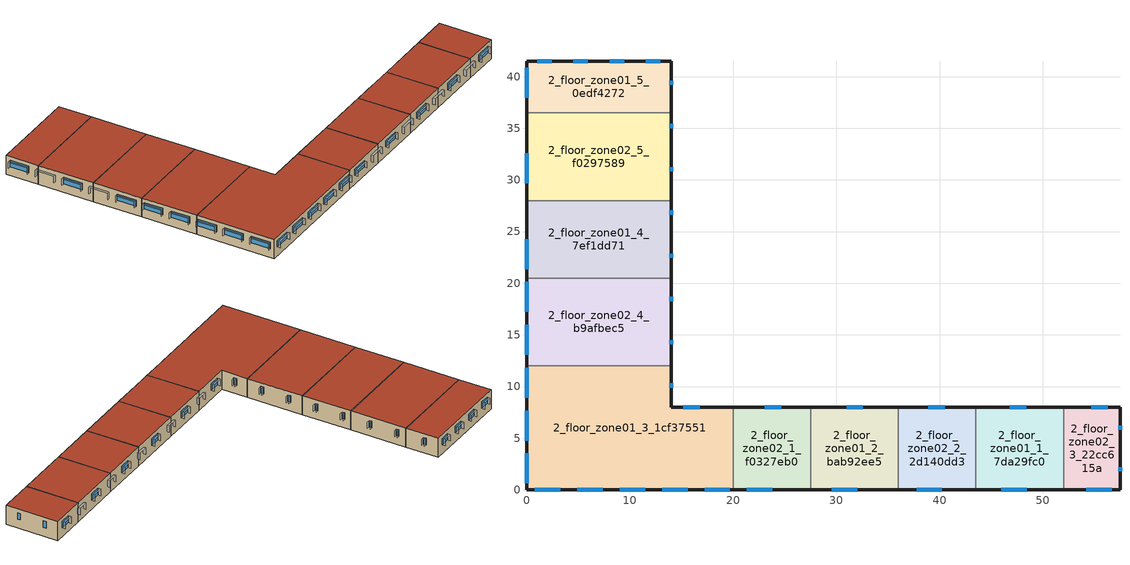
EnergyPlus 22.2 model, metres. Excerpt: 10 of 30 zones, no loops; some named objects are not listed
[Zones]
2_floor_zone01_1_7da29fc0
 floor to 1_floor_zone01_1_7da29fc0 (Generic Interior Floor): 52,8 52,0 43.5,0 43.5,8 z6
 wall outside (Ext_Wall): 52,8 43.5,8 / 43.5,0 52,0 z6:9
 wall to 2_floor_zone02_3_22cc615a (Generic Interior Wall): 52,0 52,8 z6:9
 wall to 2_floor_zone02_2_2d140dd3 (Generic Interior Wall): 43.5,8 43.5,0 z6:9
 window (Windows): 48.37,8 46.79,8 / 45.97,0 48.43,0 z7.4:8.4
 roof outside (Roof): 43.5,8 43.5,0 52,0 52,8 z9
2_floor_zone01_2_bab92ee5
 floor to 1_floor_zone01_2_bab92ee5 (Generic Interior Floor): 36,8 36,0 27.5,0 27.5,8 z6
 wall outside (Ext_Wall): 36,8 27.5,8 / 27.5,0 36,0 z6:9
 wall to 2_floor_zone02_2_2d140dd3 (Generic Interior Wall): 36,0 36,8 z6:9
 wall to 2_floor_zone02_1_f0327eb0 (Generic Interior Wall): 27.5,8 27.5,0 z6:9
 window (Windows): 32.57,8 30.99,8 / 29.55,0 32.01,0 z7.4:8.4
 roof outside (Roof): 27.5,8 27.5,0 36,0 36,8 z9
2_floor_zone01_3_1cf37551
 floor to 1_floor_zone01_3_1cf37551 (Generic Interior Floor): 20,8 20,0 0,0 0,12 14,12 14,8 z6
 wall outside (Ext_Wall): 20,8 14,8 14,12 / 0,12 0,0 20,0 z6:9
 wall to 2_floor_zone02_4_b9afbec5 (Generic Interior Wall): 14,12 0,12 z6:9
 wall to 2_floor_zone02_1_f0327eb0 (Generic Interior Wall): 20,0 20,8 z6:9
 window (Windows): 16.77,8 15.19,8 / 14,9.88 14,10.3 / 0,3.53 0,0.62 / 0,7.68 0,4.77 / 0,11.83 0,8.92 / 17.24,0 19.7,0 / 13.13,0 15.6,0 / 9.03,0 11.49,0 / 4.93,0 7.39,0 / 0.82,0 3.28,0 z7.4:8.4
 roof outside (Roof): 0,12 0,0 20,0 20,8 14,8 14,12 z9
2_floor_zone01_4_7ef1dd71
 floor to 1_floor_zone01_4_7ef1dd71 (Generic Interior Floor): 14,28 14,20.5 0,20.5 0,28 z6
 wall outside (Ext_Wall): 14,20.5 14,28 / 0,28 0,20.5 z6:9
 wall to 2_floor_zone02_5_f0297589 (Generic Interior Wall): 14,28 0,28 z6:9
 wall to 2_floor_zone02_4_b9afbec5 (Generic Interior Wall): 0,20.5 14,20.5 z6:9
 window (Windows): 14,26.63 14,27.05 / 14,22.45 14,22.86 / 0,24.28 0,21.37 z7.4:8.4
 roof outside (Roof): 0,28 0,20.5 14,20.5 14,28 z9
2_floor_zone01_5_0edf4272
 floor to 1_floor_zone01_5_0edf4272 (Generic Interior Floor): 14,41.5 14,36.5 0,36.5 0,41.5 z6
 wall outside (Ext_Wall): 14,36.5 14,41.5 0,41.5 0,36.5 z6:9
 wall to 2_floor_zone02_5_f0297589 (Generic Interior Wall): 0,36.5 14,36.5 z6:9
 window (Windows): 14,39.19 14,39.61 / 2.45,41.5 1.05,41.5 / 5.95,41.5 4.55,41.5 / 9.45,41.5 8.05,41.5 / 12.95,41.5 11.55,41.5 / 0,40.87 0,37.97 z7.4:8.4
 roof outside (Roof): 0,41.5 0,36.5 14,36.5 14,41.5 z9
2_floor_zone02_1_f0327eb0
 floor to 1_floor_zone02_1_f0327eb0 (Generic Interior Floor): 27.5,8 27.5,0 20,0 20,8 z6
 wall outside (Ext_Wall): 27.5,8 20,8 / 20,0 27.5,0 z6:9
 window (Windows): 24.67,8 23.09,8 / 21.34,0 23.8,0 z7.4:8.4
 roof outside (Roof): 20,8 20,0 27.5,0 27.5,8 z9
2_floor_zone02_2_2d140dd3
 floor to 1_floor_zone02_2_2d140dd3 (Generic Interior Floor): 43.5,8 43.5,0 36,0 36,8 z6
 wall outside (Ext_Wall): 43.5,8 36,8 / 36,0 43.5,0 z6:9
 window (Windows): 40.47,8 38.89,8 / 37.76,0 40.22,0 z7.4:8.4
 roof outside (Roof): 36,8 36,0 43.5,0 43.5,8 z9
2_floor_zone02_3_22cc615a
 floor to 1_floor_zone02_3_22cc615a (Generic Interior Floor): 57.46,8 57.46,0 52,0 52,8 z6
 wall outside (Ext_Wall): 52,0 57.46,0 57.46,8 52,8 z6:9
 window (Windows): 54.18,0 56.64,0 / 57.46,5.8 57.46,6.2 / 57.46,1.8 57.46,2.2 / 56.27,8 54.69,8 z7.4:8.4
 roof outside (Roof): 52,8 52,0 57.46,0 57.46,8 z9
2_floor_zone02_4_b9afbec5
 floor to 1_floor_zone02_4_b9afbec5 (Generic Interior Floor): 14,20.5 14,12 0,12 0,20.5 z6
 wall outside (Ext_Wall): 0,20.5 0,12 / 14,12 14,20.5 z6:9
 window (Windows): 0,15.98 0,13.07 / 0,20.13 0,17.22 / 14,18.26 14,18.68 / 14,14.07 14,14.49 z7.4:8.4
 roof outside (Roof): 0,20.5 0,12 14,12 14,20.5 z9
2_floor_zone02_5_f0297589
 floor to 1_floor_zone02_5_f0297589 (Generic Interior Floor): 14,36.5 14,28 0,28 0,36.5 z6
 wall outside (Ext_Wall): 0,36.5 0,28 / 14,28 14,36.5 z6:9
 window (Windows): 0,32.58 0,29.67 / 14,35.01 14,35.43 / 14,30.82 14,31.24 z7.4:8.4
 roof outside (Roof): 0,36.5 0,28 14,28 14,36.5 z9
shading: 8.05,41.5 8.05,41.95 / 2.45,41.95 2.45,41.5 / 12.95,41.95 12.95,41.5 / 9.45,41.95 9.45,41.5 / 1.05,41.5 1.05,41.95 / 11.55,41.5 11.55,41.95 / 4.55,41.5 4.55,41.95 / 5.95,41.95 5.95,41.5 / 32.01,0 32.01,-0.45 / 33.66,-0.45 33.66,0 / 36.12,0 36.12,-0.45 / 56.64,0 56.64,-0.45 / 4.93,-0.45 4.93,0 / 21.34,-0.45 21.34,0 / 27.91,0 27.91,-0.45 / 45.97,-0.45 45.97,0 / 3.28,0 3.28,-0.45 / 17.24,-0.45 17.24,0 / 9.03,-0.45 9.03,0 / 41.86,-0.45 41.86,0 / 48.43,0 48.43,-0.45 / 15.6,0 15.6,-0.45 / 13.13,-0.45 13.13,0 / 19.7,0 19.7,-0.45 / 25.45,-0.45 25.45,0 / 52.53,0 52.53,-0.45 / 7.39,0 7.39,-0.45 / 11.49,0 11.49,-0.45 / 44.33,0 44.33,-0.45 / 23.8,0 23.8,-0.45 / 40.22,0 40.22,-0.45 / 54.18,-0.45 54.18,0 / 50.07,-0.45 50.07,0 / 29.55,-0.45 29.55,0 / 37.76,-0.45 37.76,0 / 0.82,-0.45 0.82,0 / -0.45,32.58 0,32.58 / -0.45,20.13 0,20.13 / -0.45,7.68 0,7.68 / -0.45,3.53 0,3.53 / -0.45,15.98 0,15.98 / 0,37.97 -0.45,37.97 / 0,17.22 -0.45,17.22 / -0.45,28.43 0,28.43 / -0.45,24.28 0,24.28 / -0.45,40.87 0,40.87 / -0.45,36.72 0,36.72 / 0,13.07 -0.45,13.07 / 0,4.77 -0.45,4.77 / 0,21.37 -0.45,21.37 / 0,8.92 -0.45,8.92 / 0,33.82 -0.45,33.82 / -0.45,11.83 0,11.83 / 0,29.67 -0.45,29.67 / 0,0.62 -0.45,0.62 / 0,25.52 -0.45,25.52 / 14,31.24 14.45,31.24 / 14,14.49 14.45,14.49 / 14.45,39.19 14,39.19 / 48.37,8.45 48.37,8 / 28.62,8.45 28.62,8 / 14.45,22.45 14,22.45 / 38.89,8 38.89,8.45 / 14,10.3 14.45,10.3 / 27.04,8 27.04,8.45 / 46.79,8 46.79,8.45 / 54.69,8 54.69,8.45 / 14.45,30.82 14,30.82 / 14,27.05 14.45,27.05 / 23.09,8 23.09,8.45 / 14.45,9.88 14,9.88 / 30.99,8 30.99,8.45 / 20.72,8.45 20.72,8 / 14,39.61 14.45,39.61 / 14,22.86 14.45,22.86 / 15.19,8 15.19,8.45 / 16.77,8.45 16.77,8 / 34.94,8 34.94,8.45 / 14.45,26.63 14,26.63 / 44.42,8.45 44.42,8 / 19.14,8 19.14,8.45 / 42.84,8 42.84,8.45 / 24.67,8.45 24.67,8 / 56.27,8.45 56.27,8 / 52.32,8.45 52.32,8 / 40.47,8.45 40.47,8 / 36.52,8.45 36.52,8 / 14.45,14.07 14,14.07 / 14,35.43 14.45,35.43 / 50.74,8 50.74,8.45 / 14,18.68 14.45,18.68 / 32.57,8.45 32.57,8 / 14.45,18.26 14,18.26 / 14.45,35.01 14,35.01 z7.4:8.4; 0,24.28 0,21.37 -0.45,21.37 -0.45,24.28 z8.4; 0,20.13 0,17.22 -0.45,17.22 -0.45,20.13 z8.4; 0,36.72 0,33.82 -0.45,33.82 -0.45,36.72 z8.4; 0,15.98 0,13.07 -0.45,13.07 -0.45,15.98 z8.4; 0,40.87 0,37.97 -0.45,37.97 -0.45,40.87 z8.4; 0,28.43 0,25.52 -0.45,25.52 -0.45,28.43 z8.4; 0,3.53 0,0.62 -0.45,0.62 -0.45,3.53 z8.4; 0,11.83 0,8.92 -0.45,8.92 -0.45,11.83 z8.4; 0,32.58 0,29.67 -0.45,29.67 -0.45,32.58 z8.4; 0,7.68 0,4.77 -0.45,4.77 -0.45,7.68 z8.4; 56.64,0 56.64,-0.45 54.18,-0.45 54.18,0 z8.4; 27.91,0 27.91,-0.45 25.45,-0.45 25.45,0 z8.4; 23.8,0 23.8,-0.45 21.34,-0.45 21.34,0 z8.4; 3.28,0 3.28,-0.45 0.82,-0.45 0.82,0 z8.4; 7.39,0 7.39,-0.45 4.93,-0.45 4.93,0 z8.4; 11.49,0 11.49,-0.45 9.03,-0.45 9.03,0 z8.4; 36.12,0 36.12,-0.45 33.66,-0.45 33.66,0 z8.4; 52.53,0 52.53,-0.45 50.07,-0.45 50.07,0 z8.4; 40.22,0 40.22,-0.45 37.76,-0.45 37.76,0 z8.4; 15.6,0 15.6,-0.45 13.13,-0.45 13.13,0 z8.4; 19.7,0 19.7,-0.45 17.24,-0.45 17.24,0 z8.4; 44.33,0 44.33,-0.45 41.86,-0.45 41.86,0 z8.4; 32.01,0 32.01,-0.45 29.55,-0.45 29.55,0 z8.4; 48.43,0 48.43,-0.45 45.97,-0.45 45.97,0 z8.4; 16.77,8.45 16.77,8 15.19,8 15.19,8.45 z8.4; 56.27,8.45 56.27,8 54.69,8 54.69,8.45 z8.4; 20.72,8.45 20.72,8 19.14,8 19.14,8.45 z8.4; 28.62,8.45 28.62,8 27.04,8 27.04,8.45 z8.4; 44.42,8.45 44.42,8 42.84,8 42.84,8.45 z8.4; 52.32,8.45 52.32,8 50.74,8 50.74,8.45 z8.4; 48.37,8.45 48.37,8 46.79,8 46.79,8.45 z8.4; 40.47,8.45 40.47,8 38.89,8 38.89,8.45 z8.4; 36.52,8.45 36.52,8 34.94,8 34.94,8.45 z8.4; 24.67,8.45 24.67,8 23.09,8 23.09,8.45 z8.4; 32.57,8.45 32.57,8 30.99,8 30.99,8.45 z8.4; 5.95,41.95 5.95,41.5 4.55,41.5 4.55,41.95 z8.4; 12.95,41.95 12.95,41.5 11.55,41.5 11.55,41.95 z8.4; 2.45,41.95 2.45,41.5 1.05,41.5 1.05,41.95 z8.4; 9.45,41.95 9.45,41.5 8.05,41.5 8.05,41.95 z8.4
[Building]
Parametric_sim: North Axis {deg}=0; Terrain=City; Solar Distribution=FullExteriorWithReflections
[Site:Location]
Site 1: Latitude {deg}=0; Longitude {deg}=0; Time Zone {hr}=0; Elevation {m}=0
[Site:WaterMainsTemperature]
Calculation Method=CorrelationFromWeatherFile
[SizingPeriod:DesignDay] Day of Month=21; Dry-Bulb Temperature Range Modifier Type=DefaultMultipliers; Humidity Condition Type=Wetbulb; Barometric Pressure {Pa}=99114; Rain Indicator=No; Snow Indicator=No; Daylight Saving Time Indicator=No; Solar Model Indicator=ASHRAEClearSky; Begin Environment Reset Mode=FullResetAtBeginEnvironment
Name | Month | Day Type | Maximum Dry-Bulb Temperature {C} | Daily Dry-Bulb Temperature Range {deltaC} | Wetbulb or DewPoint at Maximum Dry-Bulb {C} | Wind Speed {m/s} | Wind Direction {deg} | Sky Clearness
udevalla_ LANDVETTER Cooling Design Day 0.4% Condns DB=>MWB | 7 | SummerDesignDay | 23.2964 | 8.7 | 14.3 | 3.3 | 137 | 1
udevalla_ LANDVETTER Heating Design Day 99.6% Condns DB | 1 | WinterDesignDay | -8.8 | 0 | -8.8 | 1.7 | 23 | 0
[Material] Thermal Absorptance=0.9
Name | Roughness | Thickness {m} | Conductivity {W/m-K} | Density {kg/m3} | Specific Heat {J/kg-K} | Solar Absorptance | Visible Absorptance
Generic Acoustic Tile | MediumSmooth | 0.02 | 0.06 | 368 | 590 | 0.2 | 0.2
Generic Ceiling Air Gap | Smooth | 0.1 | 0.556 | 1.28 | 1000 | 0.7 | 0.7
Generic Gypsum Board | MediumSmooth | 0.0127 | 0.16 | 800 | 1090 | 0.5 | 0.5
Generic LW Concrete | MediumRough | 0.1 | 0.53 | 1280 | 840 | 0.8 | 0.8
Generic Wall Air Gap | Smooth | 0.1 | 0.667 | 1.28 | 1000 | 0.7 | 0.7
[Material:NoMass] Roughness=MediumRough; Thermal Absorptance=0.9; Solar Absorptance=0.7; Visible Absorptance=0.7
Name | Thermal Resistance {m2-K/W}
OpaqueNoMassMaterial_222a46f8 | 1.25
OpaqueNoMassMaterial_39e157af | 1.66667
[WindowMaterial:SimpleGlazingSystem]
window: U-Factor {W/m2-K}=0.7; Solar Heat Gain Coefficient=0.5; Visible Transmittance=0.6
[Construction]
Ext_Wall: OpaqueNoMassMaterial_222a46f8
Generic Interior Floor: Generic Acoustic Tile, Generic Ceiling Air Gap, Generic LW Concrete
Generic Interior Wall: Generic Gypsum Board, Generic Wall Air Gap, Generic Gypsum Board
Roof: OpaqueNoMassMaterial_39e157af
Windows: window
[Zone] Multiplier=1; Ceiling Height {m}=3; Part of Total Floor Area=Yes
Name | Volume {m3}
2_floor_zone01_1_7da29fc0; 2_floor_zone01_2_bab92ee5 | 204
2_floor_zone01_3_1cf37551 | 648
2_floor_zone01_4_7ef1dd71 | 315
2_floor_zone01_5_0edf4272 | 209.874
2_floor_zone02_1_f0327eb0; 2_floor_zone02_2_2d140dd3 | 180
2_floor_zone02_3_22cc615a | 131.04
2_floor_zone02_4_b9afbec5; 2_floor_zone02_5_f0297589 | 357
[Space]
Name | Zone | Space Type
2_floor_zone01_1_7da29fc0_Space | 2_floor_zone01_1_7da29fc0 | zone 01 program
2_floor_zone01_2_bab92ee5_Space | 2_floor_zone01_2_bab92ee5 | zone 01 program
2_floor_zone01_3_1cf37551_Space | 2_floor_zone01_3_1cf37551 | zone 01 program
2_floor_zone01_4_7ef1dd71_Space | 2_floor_zone01_4_7ef1dd71 | zone 01 program
2_floor_zone01_5_0edf4272_Space | 2_floor_zone01_5_0edf4272 | zone 01 program
2_floor_zone02_1_f0327eb0_Space | 2_floor_zone02_1_f0327eb0 | zone 02 program
2_floor_zone02_2_2d140dd3_Space | 2_floor_zone02_2_2d140dd3 | zone 02 program
2_floor_zone02_3_22cc615a_Space | 2_floor_zone02_3_22cc615a | zone 02 program
2_floor_zone02_4_b9afbec5_Space | 2_floor_zone02_4_b9afbec5 | zone 02 program
2_floor_zone02_5_f0297589_Space | 2_floor_zone02_5_f0297589 | zone 02 program
[SpaceList]
zone 01 program: 1_floor_zone01_2_bab92ee5_Space, 1_floor_zone01_1_7da29fc0_Space, 2_floor_zone01_1_7da29fc0_Space, 0_floor_zone01_2_bab92ee5_Space, 0_floor_zone01_1_7da29fc0_Space, 0_floor_zone01_3_1cf37551_Space, 2_floor_zone01_4_7ef1dd71_Space, 0_floor_zone01_4_7ef1dd71_Space, 0_floor_zone01_5_0edf4272_Space, 2_floor_zone01_3_1cf37551_Space, 1_floor_zone01_3_1cf37551_Space, 1_floor_zone01_4_7ef1dd71_Space, 1_floor_zone01_5_0edf4272_Space, 2_floor_zone01_2_bab92ee5_Space, 2_floor_zone01_5_0edf4272_Space
zone 02 program: 0_floor_zone02_5_f0297589_Space, 0_floor_zone02_4_b9afbec5_Space, 0_floor_zone02_1_f0327eb0_Space, 2_floor_zone02_2_2d140dd3_Space, 2_floor_zone02_1_f0327eb0_Space, 0_floor_zone02_2_2d140dd3_Space, 0_floor_zone02_3_22cc615a_Space, 1_floor_zone02_1_f0327eb0_Space, 1_floor_zone02_2_2d140dd3_Space, 1_floor_zone02_3_22cc615a_Space, 1_floor_zone02_4_b9afbec5_Space, 1_floor_zone02_5_f0297589_Space, 2_floor_zone02_3_22cc615a_Space, 2_floor_zone02_4_b9afbec5_Space, 2_floor_zone02_5_f0297589_Space
[Lights] Schedule=ApartmentMidRise LTG_APT_SCH; Design Level Calculation Method=Watts/Area; Watts per Zone Floor Area {W/m2}=11.5174; Return Air Fraction=0; Fraction Radiant=0.6; Fraction Visible=0.2; Fraction Replaceable=1
Name | Zone or ZoneList or Space or SpaceList
2013::MidriseApartment::Apartment_Lighting 2 | zone 01 program
2013::MidriseApartment::Apartment_Lighting | zone 02 program
[People] Number of People Schedule=ApartmentMidRise OCC_APT_SCH; Number of People Calculation Method=People/Area; People per Floor Area {person/m2}=0.0283091; Fraction Radiant=0.3; Activity Level Schedule=ApartmentMidRise Activity Schedule
Name | Zone or ZoneList or Space or SpaceList
2013::MidriseApartment::Apartment_People 2 | zone 01 program
2013::MidriseApartment::Apartment_People | zone 02 program
[ElectricEquipment] Schedule=ApartmentMidRise EQP_APT_SCH; Design Level Calculation Method=Watts/Area; Watts per Zone Floor Area {W/m2}=3.42407; Fraction Latent=0; Fraction Radiant=0.5; Fraction Lost=0
Name | Zone or ZoneList or Space or SpaceList
CustomEquipment 2 | zone 01 program
CustomEquipment | zone 02 program
[ZoneInfiltration:DesignFlowRate] Schedule=Always On; Design Flow Rate Calculation Method=Flow/ExteriorArea; Flow Rate per Exterior Surface Area {m3/s-m2}=0.00056; Constant Term Coefficient=1; Temperature Term Coefficient=0; Velocity Term Coefficient=0
Name | Zone or ZoneList or Space or SpaceList
infiltration_Current 1 | zone 01 program
infiltration_Current | zone 02 program
[ZoneControl:Thermostat] Temperature Difference Between Cutout And Setpoint {deltaC}=0
Name | Zone or ZoneList | Control Type Schedule | Control 1
2_floor_zone01_1_7da29fc0 Thermostat | 2_floor_zone01_1_7da29fc0 | 2_floor_zone01_1_7da29fc0 Thermostat Schedule | zone01_1_7da29fc0_Setpoint 2
2_floor_zone01_2_bab92ee5 Thermostat | 2_floor_zone01_2_bab92ee5 | 2_floor_zone01_2_bab92ee5 Thermostat Schedule | zone01_2_bab92ee5_Setpoint 2
2_floor_zone01_3_1cf37551 Thermostat | 2_floor_zone01_3_1cf37551 | 2_floor_zone01_3_1cf37551 Thermostat Schedule | zone01_3_1cf37551_Setpoint 2
2_floor_zone01_4_7ef1dd71 Thermostat | 2_floor_zone01_4_7ef1dd71 | 2_floor_zone01_4_7ef1dd71 Thermostat Schedule | zone01_4_7ef1dd71_Setpoint 2
2_floor_zone01_5_0edf4272 Thermostat | 2_floor_zone01_5_0edf4272 | 2_floor_zone01_5_0edf4272 Thermostat Schedule | zone01_5_0edf4272_Setpoint 2
2_floor_zone02_1_f0327eb0 Thermostat | 2_floor_zone02_1_f0327eb0 | 2_floor_zone02_1_f0327eb0 Thermostat Schedule | zone02_1_f0327eb0_Setpoint 2
2_floor_zone02_2_2d140dd3 Thermostat | 2_floor_zone02_2_2d140dd3 | 2_floor_zone02_2_2d140dd3 Thermostat Schedule | zone02_2_2d140dd3_Setpoint 2
2_floor_zone02_3_22cc615a Thermostat | 2_floor_zone02_3_22cc615a | 2_floor_zone02_3_22cc615a Thermostat Schedule | zone02_3_22cc615a_Setpoint 2
2_floor_zone02_4_b9afbec5 Thermostat | 2_floor_zone02_4_b9afbec5 | 2_floor_zone02_4_b9afbec5 Thermostat Schedule | zone02_4_b9afbec5_Setpoint 2
2_floor_zone02_5_f0297589 Thermostat | 2_floor_zone02_5_f0297589 | 2_floor_zone02_5_f0297589 Thermostat Schedule | zone02_5_f0297589_Setpoint 2
[ThermostatSetpoint:DualSetpoint] Cooling Setpoint Temperature Schedule=ApartmentMidRise CLGSETP_APT_SCH
Name | Heating Setpoint Temperature Schedule
zone01_1_7da29fc0_Setpoint 2 | zone01_1_7da29fc0_Setpoint_HtgSetp
zone01_2_bab92ee5_Setpoint 2 | zone01_2_bab92ee5_Setpoint_HtgSetp
zone01_3_1cf37551_Setpoint 2 | zone01_3_1cf37551_Setpoint_HtgSetp
zone01_4_7ef1dd71_Setpoint 2 | zone01_4_7ef1dd71_Setpoint_HtgSetp
zone01_5_0edf4272_Setpoint 2 | zone01_5_0edf4272_Setpoint_HtgSetp
zone02_1_f0327eb0_Setpoint 2 | zone02_1_f0327eb0_Setpoint_HtgSetp
zone02_2_2d140dd3_Setpoint 2 | zone02_2_2d140dd3_Setpoint_HtgSetp
zone02_3_22cc615a_Setpoint 2 | zone02_3_22cc615a_Setpoint_HtgSetp
zone02_4_b9afbec5_Setpoint 2 | zone02_4_b9afbec5_Setpoint_HtgSetp
zone02_5_f0297589_Setpoint 2 | zone02_5_f0297589_Setpoint_HtgSetp
[ZoneHVAC:IdealLoadsAirSystem] Maximum Heating Supply Air Temperature {C}=50; Minimum Cooling Supply Air Temperature {C}=13; Heating Limit=LimitCapacity; Maximum Sensible Heating Capacity {W}=Autosize; Cooling Limit=LimitFlowRateAndCapacity; Maximum Cooling Air Flow Rate {m3/s}=Autosize; Maximum Total Cooling Capacity {W}=Autosize; Dehumidification Control Type=None; Demand Controlled Ventilation Type=None; Outdoor Air Economizer Type=DifferentialDryBulb; Sensible Heat Recovery Effectiveness=0; Latent Heat Recovery Effectiveness=0
Name | Design Specification Outdoor Air Object
0_floor_zone01_1_7da29fc0 Ideal Loads Air System; 0_floor_zone01_2_bab92ee5 Ideal Loads Air System; 0_floor_zone01_3_1cf37551 Ideal Loads Air System; 0_floor_zone01_4_7ef1dd71 Ideal Loads Air System; 0_floor_zone01_5_0edf4272 Ideal Loads Air System; 1_floor_zone01_1_7da29fc0 Ideal Loads Air System; 1_floor_zone01_2_bab92ee5 Ideal Loads Air System; 1_floor_zone01_3_1cf37551 Ideal Loads Air System; 1_floor_zone01_4_7ef1dd71 Ideal Loads Air System; 1_floor_zone01_5_0edf4272 Ideal Loads Air System; 2_floor_zone01_1_7da29fc0 Ideal Loads Air System; 2_floor_zone01_2_bab92ee5 Ideal Loads Air System; 2_floor_zone01_3_1cf37551 Ideal Loads Air System; 2_floor_zone01_4_7ef1dd71 Ideal Loads Air System; 2_floor_zone01_5_0edf4272 Ideal Loads Air System | minimum ventilation 1
0_floor_zone02_1_f0327eb0 Ideal Loads Air System; 0_floor_zone02_2_2d140dd3 Ideal Loads Air System; 0_floor_zone02_3_22cc615a Ideal Loads Air System; 0_floor_zone02_4_b9afbec5 Ideal Loads Air System; 0_floor_zone02_5_f0297589 Ideal Loads Air System; 1_floor_zone02_1_f0327eb0 Ideal Loads Air System; 1_floor_zone02_2_2d140dd3 Ideal Loads Air System; 1_floor_zone02_3_22cc615a Ideal Loads Air System; 1_floor_zone02_4_b9afbec5 Ideal Loads Air System; 1_floor_zone02_5_f0297589 Ideal Loads Air System; 2_floor_zone02_1_f0327eb0 Ideal Loads Air System; 2_floor_zone02_2_2d140dd3 Ideal Loads Air System; 2_floor_zone02_3_22cc615a Ideal Loads Air System; 2_floor_zone02_4_b9afbec5 Ideal Loads Air System; 2_floor_zone02_5_f0297589 Ideal Loads Air System | minimum ventilation
[DesignSpecification:OutdoorAir] Outdoor Air Method=Sum; Outdoor Air Flow per Person {m3/s-person}=0; Outdoor Air Flow per Zone Floor Area {m3/s-m2}=0; Outdoor Air Flow per Zone {m3/s}=0; Outdoor Air Flow Air Changes per Hour {1/hr}=0.5
minimum ventilation 1; minimum ventilation
[Zone equipment]
2_floor_zone01_1_7da29fc0: 2_floor_zone01_1_7da29fc0 Ideal Loads Air System
2_floor_zone01_2_bab92ee5: 2_floor_zone01_2_bab92ee5 Ideal Loads Air System
2_floor_zone01_3_1cf37551: 2_floor_zone01_3_1cf37551 Ideal Loads Air System
2_floor_zone01_4_7ef1dd71: 2_floor_zone01_4_7ef1dd71 Ideal Loads Air System
2_floor_zone01_5_0edf4272: 2_floor_zone01_5_0edf4272 Ideal Loads Air System
2_floor_zone02_1_f0327eb0: 2_floor_zone02_1_f0327eb0 Ideal Loads Air System
2_floor_zone02_2_2d140dd3: 2_floor_zone02_2_2d140dd3 Ideal Loads Air System
2_floor_zone02_3_22cc615a: 2_floor_zone02_3_22cc615a Ideal Loads Air System
2_floor_zone02_4_b9afbec5: 2_floor_zone02_4_b9afbec5 Ideal Loads Air System
2_floor_zone02_5_f0297589: 2_floor_zone02_5_f0297589 Ideal Loads Air System
[Sizing:Zone] Zone Cooling Design Supply Air Temperature Input Method=SupplyAirTemperature; Zone Cooling Design Supply Air Temperature {C}=14; Zone Cooling Design Supply Air Temperature Difference {deltaC}=11.11; Zone Heating Design Supply Air Temperature Input Method=SupplyAirTemperature; Zone Heating Design Supply Air Temperature {C}=40; Zone Heating Design Supply Air Temperature Difference {deltaC}=11.11; Zone Cooling Design Supply Air Humidity Ratio {kgWater/kgDryAir}=0.0085; Zone Heating Design Supply Air Humidity Ratio {kgWater/kgDryAir}=0.008; Cooling Design Air Flow Method=DesignDay; Cooling Design Air Flow Rate {m3/s}=0; Cooling Minimum Air Flow per Zone Floor Area {m3/s-m2}=0.000762; Cooling Minimum Air Flow {m3/s}=0; Cooling Minimum Air Flow Fraction=0; Heating Design Air Flow Method=DesignDay; Heating Design Air Flow Rate {m3/s}=0; Heating Maximum Air Flow per Zone Floor Area {m3/s-m2}=0.002032; Heating Maximum Air Flow {m3/s}=0.141576; Heating Maximum Air Flow Fraction=0.3; Account for Dedicated Outdoor Air System=No; Zone Load Sizing Method=Sensible Load Only No Latent Load; Zone Latent Cooling Design Supply Air Humidity Ratio Input Method=HumidityRatioDifference; Zone Cooling Design Supply Air Humidity Ratio Difference {kgWater/kgDryAir}=0.005; Zone Latent Heating Design Supply Air Humidity Ratio Input Method=HumidityRatioDifference; Zone Humidification Design Supply Air Humidity Ratio Difference {kgWater/kgDryAir}=0.005
Name | Design Specification Outdoor Air Object
2_floor_zone01_1_7da29fc0 | 2_floor_zone01_1_7da29fc0 DSOA Space List
2_floor_zone01_2_bab92ee5 | 2_floor_zone01_2_bab92ee5 DSOA Space List
2_floor_zone01_3_1cf37551 | 2_floor_zone01_3_1cf37551 DSOA Space List
2_floor_zone01_4_7ef1dd71 | 2_floor_zone01_4_7ef1dd71 DSOA Space List
2_floor_zone01_5_0edf4272 | 2_floor_zone01_5_0edf4272 DSOA Space List
2_floor_zone02_1_f0327eb0 | 2_floor_zone02_1_f0327eb0 DSOA Space List
2_floor_zone02_2_2d140dd3 | 2_floor_zone02_2_2d140dd3 DSOA Space List
2_floor_zone02_3_22cc615a | 2_floor_zone02_3_22cc615a DSOA Space List
2_floor_zone02_4_b9afbec5 | 2_floor_zone02_4_b9afbec5 DSOA Space List
2_floor_zone02_5_f0297589 | 2_floor_zone02_5_f0297589 DSOA Space List
[DesignSpecification:OutdoorAir:SpaceList]
Name | Space Name 1 | Space Design Specification Outdoor Air Object Name 1
2_floor_zone01_1_7da29fc0 DSOA Space List | 2_floor_zone01_1_7da29fc0_Space | minimum ventilation 1
2_floor_zone01_2_bab92ee5 DSOA Space List | 2_floor_zone01_2_bab92ee5_Space | minimum ventilation 1
2_floor_zone01_3_1cf37551 DSOA Space List | 2_floor_zone01_3_1cf37551_Space | minimum ventilation 1
2_floor_zone01_4_7ef1dd71 DSOA Space List | 2_floor_zone01_4_7ef1dd71_Space | minimum ventilation 1
2_floor_zone01_5_0edf4272 DSOA Space List | 2_floor_zone01_5_0edf4272_Space | minimum ventilation 1
2_floor_zone02_1_f0327eb0 DSOA Space List | 2_floor_zone02_1_f0327eb0_Space | minimum ventilation
2_floor_zone02_2_2d140dd3 DSOA Space List | 2_floor_zone02_2_2d140dd3_Space | minimum ventilation
2_floor_zone02_3_22cc615a DSOA Space List | 2_floor_zone02_3_22cc615a_Space | minimum ventilation
2_floor_zone02_4_b9afbec5 DSOA Space List | 2_floor_zone02_4_b9afbec5_Space | minimum ventilation
2_floor_zone02_5_f0297589 DSOA Space List | 2_floor_zone02_5_f0297589_Space | minimum ventilation
[Schedule:Day:Interval]
ApartmentMidRise LTG_APT_SCH_Default; ApartmentMidRise LTG_APT_SCH_SmrDsn 1; ApartmentMidRise LTG_APT_SCH_WntrDsn 1: No, 04:00, 0.011316, 05:00, 0.0339481, 06:00, 0.0735542, 07:00, 0.0792122, 08:00, 0.0735542, 09:00, 0.0339481, 15:00, 0.0226321, 16:00, 0.0396061, 17:00, 0.0792122, 18:00, 0.11316, 19:00, 0.152766, 21:00, 0.181056, 22:00, 0.124476, 23:00, 0.0678962, 24:00, 0.0282901
ApartmentMidRise OCC_APT_SCH_Default; ApartmentMidRise OCC_APT_SCH_SmrDsn 1; ApartmentMidRise OCC_APT_SCH_WntrDsn 1: No, 07:00, 1, 08:00, 0.85, 09:00, 0.39, 16:00, 0.25, 17:00, 0.3, 18:00, 0.52, 21:00, 0.87, 24:00, 1
ApartmentMidRise Activity Schedule_Default; ApartmentMidRise Activity Schedule_SmrDsn 1; ApartmentMidRise Activity Schedule_WntrDsn 1: No, 24:00, 95
ApartmentMidRise EQP_APT_SCH_Default; ApartmentMidRise EQP_APT_SCH_SmrDsn 1; ApartmentMidRise EQP_APT_SCH_WntrDsn 1: No, 01:00, 0.45, 02:00, 0.41, 03:00, 0.39, 05:00, 0.38, 06:00, 0.43, 07:00, 0.54, 08:00, 0.65, 09:00, 0.66, 10:00, 0.67, 11:00, 0.69, 12:00, 0.7, 13:00, 0.69, 14:00, 0.66, 15:00, 0.65, 16:00, 0.68, 17:00, 0.8, 19:00, 1, 20:00, 0.93, 21:00, 0.89, 22:00, 0.85, 23:00, 0.71, 24:00, 0.58
zone01_1_7da29fc0_Setpoint_HtgSetp_Day Schedule; zone01_2_bab92ee5_Setpoint_HtgSetp_Day Schedule; zone01_3_1cf37551_Setpoint_HtgSetp_Day Schedule; zone01_4_7ef1dd71_Setpoint_HtgSetp_Day Schedule; zone01_5_0edf4272_Setpoint_HtgSetp_Day Schedule: No, 24:00, 21
ApartmentMidRise CLGSETP_APT_SCH_Default; ApartmentMidRise CLGSETP_APT_SCH_SmrDsn 1; ApartmentMidRise CLGSETP_APT_SCH_WntrDsn 1: No, 24:00, 24.4
zone02_1_f0327eb0_Setpoint_HtgSetp_Day Schedule; zone02_2_2d140dd3_Setpoint_HtgSetp_Day Schedule; zone02_3_22cc615a_Setpoint_HtgSetp_Day Schedule; zone02_4_b9afbec5_Setpoint_HtgSetp_Day Schedule; zone02_5_f0297589_Setpoint_HtgSetp_Day Schedule: No, 24:00, 0
Always On_Day Schedule: No, 24:00, 1
[Schedule:Week:Daily]
ApartmentMidRise LTG_APT_SCH Week Rule - Jan1-Dec31: ApartmentMidRise LTG_APT_SCH_Default, ApartmentMidRise LTG_APT_SCH_Default, ApartmentMidRise LTG_APT_SCH_Default, ApartmentMidRise LTG_APT_SCH_Default, ApartmentMidRise LTG_APT_SCH_Default, ApartmentMidRise LTG_APT_SCH_Default, ApartmentMidRise LTG_APT_SCH_Default, ApartmentMidRise LTG_APT_SCH_Default, ApartmentMidRise LTG_APT_SCH_SmrDsn 1, ApartmentMidRise LTG_APT_SCH_WntrDsn 1, ApartmentMidRise LTG_APT_SCH_Default, ApartmentMidRise LTG_APT_SCH_Default
ApartmentMidRise OCC_APT_SCH Week Rule - Jan1-Dec31: ApartmentMidRise OCC_APT_SCH_Default, ApartmentMidRise OCC_APT_SCH_Default, ApartmentMidRise OCC_APT_SCH_Default, ApartmentMidRise OCC_APT_SCH_Default, ApartmentMidRise OCC_APT_SCH_Default, ApartmentMidRise OCC_APT_SCH_Default, ApartmentMidRise OCC_APT_SCH_Default, ApartmentMidRise OCC_APT_SCH_Default, ApartmentMidRise OCC_APT_SCH_SmrDsn 1, ApartmentMidRise OCC_APT_SCH_WntrDsn 1, ApartmentMidRise OCC_APT_SCH_Default, ApartmentMidRise OCC_APT_SCH_Default
ApartmentMidRise Activity Schedule Week Rule - Jan1-Dec31: ApartmentMidRise Activity Schedule_Default, ApartmentMidRise Activity Schedule_Default, ApartmentMidRise Activity Schedule_Default, ApartmentMidRise Activity Schedule_Default, ApartmentMidRise Activity Schedule_Default, ApartmentMidRise Activity Schedule_Default, ApartmentMidRise Activity Schedule_Default, ApartmentMidRise Activity Schedule_Default, ApartmentMidRise Activity Schedule_SmrDsn 1, ApartmentMidRise Activity Schedule_WntrDsn 1, ApartmentMidRise Activity Schedule_Default, ApartmentMidRise Activity Schedule_Default
ApartmentMidRise EQP_APT_SCH Week Rule - Jan1-Dec31: ApartmentMidRise EQP_APT_SCH_Default, ApartmentMidRise EQP_APT_SCH_Default, ApartmentMidRise EQP_APT_SCH_Default, ApartmentMidRise EQP_APT_SCH_Default, ApartmentMidRise EQP_APT_SCH_Default, ApartmentMidRise EQP_APT_SCH_Default, ApartmentMidRise EQP_APT_SCH_Default, ApartmentMidRise EQP_APT_SCH_Default, ApartmentMidRise EQP_APT_SCH_SmrDsn 1, ApartmentMidRise EQP_APT_SCH_WntrDsn 1, ApartmentMidRise EQP_APT_SCH_Default, ApartmentMidRise EQP_APT_SCH_Default
zone01_1_7da29fc0_Setpoint_HtgSetp Week Rule - Jan1-Dec31: zone01_1_7da29fc0_Setpoint_HtgSetp_Day Schedule, zone01_1_7da29fc0_Setpoint_HtgSetp_Day Schedule, zone01_1_7da29fc0_Setpoint_HtgSetp_Day Schedule, zone01_1_7da29fc0_Setpoint_HtgSetp_Day Schedule, zone01_1_7da29fc0_Setpoint_HtgSetp_Day Schedule, zone01_1_7da29fc0_Setpoint_HtgSetp_Day Schedule, zone01_1_7da29fc0_Setpoint_HtgSetp_Day Schedule, zone01_1_7da29fc0_Setpoint_HtgSetp_Day Schedule, zone01_1_7da29fc0_Setpoint_HtgSetp_Day Schedule, zone01_1_7da29fc0_Setpoint_HtgSetp_Day Schedule, zone01_1_7da29fc0_Setpoint_HtgSetp_Day Schedule, zone01_1_7da29fc0_Setpoint_HtgSetp_Day Schedule
ApartmentMidRise CLGSETP_APT_SCH Week Rule - Jan1-Dec31: ApartmentMidRise CLGSETP_APT_SCH_Default, ApartmentMidRise CLGSETP_APT_SCH_Default, ApartmentMidRise CLGSETP_APT_SCH_Default, ApartmentMidRise CLGSETP_APT_SCH_Default, ApartmentMidRise CLGSETP_APT_SCH_Default, ApartmentMidRise CLGSETP_APT_SCH_Default, ApartmentMidRise CLGSETP_APT_SCH_Default, ApartmentMidRise CLGSETP_APT_SCH_Default, ApartmentMidRise CLGSETP_APT_SCH_SmrDsn 1, ApartmentMidRise CLGSETP_APT_SCH_WntrDsn 1, ApartmentMidRise CLGSETP_APT_SCH_Default, ApartmentMidRise CLGSETP_APT_SCH_Default
zone01_2_bab92ee5_Setpoint_HtgSetp Week Rule - Jan1-Dec31: zone01_2_bab92ee5_Setpoint_HtgSetp_Day Schedule, zone01_2_bab92ee5_Setpoint_HtgSetp_Day Schedule, zone01_2_bab92ee5_Setpoint_HtgSetp_Day Schedule, zone01_2_bab92ee5_Setpoint_HtgSetp_Day Schedule, zone01_2_bab92ee5_Setpoint_HtgSetp_Day Schedule, zone01_2_bab92ee5_Setpoint_HtgSetp_Day Schedule, zone01_2_bab92ee5_Setpoint_HtgSetp_Day Schedule, zone01_2_bab92ee5_Setpoint_HtgSetp_Day Schedule, zone01_2_bab92ee5_Setpoint_HtgSetp_Day Schedule, zone01_2_bab92ee5_Setpoint_HtgSetp_Day Schedule, zone01_2_bab92ee5_Setpoint_HtgSetp_Day Schedule, zone01_2_bab92ee5_Setpoint_HtgSetp_Day Schedule
zone01_3_1cf37551_Setpoint_HtgSetp Week Rule - Jan1-Dec31: zone01_3_1cf37551_Setpoint_HtgSetp_Day Schedule, zone01_3_1cf37551_Setpoint_HtgSetp_Day Schedule, zone01_3_1cf37551_Setpoint_HtgSetp_Day Schedule, zone01_3_1cf37551_Setpoint_HtgSetp_Day Schedule, zone01_3_1cf37551_Setpoint_HtgSetp_Day Schedule, zone01_3_1cf37551_Setpoint_HtgSetp_Day Schedule, zone01_3_1cf37551_Setpoint_HtgSetp_Day Schedule, zone01_3_1cf37551_Setpoint_HtgSetp_Day Schedule, zone01_3_1cf37551_Setpoint_HtgSetp_Day Schedule, zone01_3_1cf37551_Setpoint_HtgSetp_Day Schedule, zone01_3_1cf37551_Setpoint_HtgSetp_Day Schedule, zone01_3_1cf37551_Setpoint_HtgSetp_Day Schedule
zone01_4_7ef1dd71_Setpoint_HtgSetp Week Rule - Jan1-Dec31: zone01_4_7ef1dd71_Setpoint_HtgSetp_Day Schedule, zone01_4_7ef1dd71_Setpoint_HtgSetp_Day Schedule, zone01_4_7ef1dd71_Setpoint_HtgSetp_Day Schedule, zone01_4_7ef1dd71_Setpoint_HtgSetp_Day Schedule, zone01_4_7ef1dd71_Setpoint_HtgSetp_Day Schedule, zone01_4_7ef1dd71_Setpoint_HtgSetp_Day Schedule, zone01_4_7ef1dd71_Setpoint_HtgSetp_Day Schedule, zone01_4_7ef1dd71_Setpoint_HtgSetp_Day Schedule, zone01_4_7ef1dd71_Setpoint_HtgSetp_Day Schedule, zone01_4_7ef1dd71_Setpoint_HtgSetp_Day Schedule, zone01_4_7ef1dd71_Setpoint_HtgSetp_Day Schedule, zone01_4_7ef1dd71_Setpoint_HtgSetp_Day Schedule
zone01_5_0edf4272_Setpoint_HtgSetp Week Rule - Jan1-Dec31: zone01_5_0edf4272_Setpoint_HtgSetp_Day Schedule, zone01_5_0edf4272_Setpoint_HtgSetp_Day Schedule, zone01_5_0edf4272_Setpoint_HtgSetp_Day Schedule, zone01_5_0edf4272_Setpoint_HtgSetp_Day Schedule, zone01_5_0edf4272_Setpoint_HtgSetp_Day Schedule, zone01_5_0edf4272_Setpoint_HtgSetp_Day Schedule, zone01_5_0edf4272_Setpoint_HtgSetp_Day Schedule, zone01_5_0edf4272_Setpoint_HtgSetp_Day Schedule, zone01_5_0edf4272_Setpoint_HtgSetp_Day Schedule, zone01_5_0edf4272_Setpoint_HtgSetp_Day Schedule, zone01_5_0edf4272_Setpoint_HtgSetp_Day Schedule, zone01_5_0edf4272_Setpoint_HtgSetp_Day Schedule
zone02_1_f0327eb0_Setpoint_HtgSetp Week Rule - Jan1-Dec31: zone02_1_f0327eb0_Setpoint_HtgSetp_Day Schedule, zone02_1_f0327eb0_Setpoint_HtgSetp_Day Schedule, zone02_1_f0327eb0_Setpoint_HtgSetp_Day Schedule, zone02_1_f0327eb0_Setpoint_HtgSetp_Day Schedule, zone02_1_f0327eb0_Setpoint_HtgSetp_Day Schedule, zone02_1_f0327eb0_Setpoint_HtgSetp_Day Schedule, zone02_1_f0327eb0_Setpoint_HtgSetp_Day Schedule, zone02_1_f0327eb0_Setpoint_HtgSetp_Day Schedule, zone02_1_f0327eb0_Setpoint_HtgSetp_Day Schedule, zone02_1_f0327eb0_Setpoint_HtgSetp_Day Schedule, zone02_1_f0327eb0_Setpoint_HtgSetp_Day Schedule, zone02_1_f0327eb0_Setpoint_HtgSetp_Day Schedule
zone02_2_2d140dd3_Setpoint_HtgSetp Week Rule - Jan1-Dec31: zone02_2_2d140dd3_Setpoint_HtgSetp_Day Schedule, zone02_2_2d140dd3_Setpoint_HtgSetp_Day Schedule, zone02_2_2d140dd3_Setpoint_HtgSetp_Day Schedule, zone02_2_2d140dd3_Setpoint_HtgSetp_Day Schedule, zone02_2_2d140dd3_Setpoint_HtgSetp_Day Schedule, zone02_2_2d140dd3_Setpoint_HtgSetp_Day Schedule, zone02_2_2d140dd3_Setpoint_HtgSetp_Day Schedule, zone02_2_2d140dd3_Setpoint_HtgSetp_Day Schedule, zone02_2_2d140dd3_Setpoint_HtgSetp_Day Schedule, zone02_2_2d140dd3_Setpoint_HtgSetp_Day Schedule, zone02_2_2d140dd3_Setpoint_HtgSetp_Day Schedule, zone02_2_2d140dd3_Setpoint_HtgSetp_Day Schedule
zone02_3_22cc615a_Setpoint_HtgSetp Week Rule - Jan1-Dec31: zone02_3_22cc615a_Setpoint_HtgSetp_Day Schedule, zone02_3_22cc615a_Setpoint_HtgSetp_Day Schedule, zone02_3_22cc615a_Setpoint_HtgSetp_Day Schedule, zone02_3_22cc615a_Setpoint_HtgSetp_Day Schedule, zone02_3_22cc615a_Setpoint_HtgSetp_Day Schedule, zone02_3_22cc615a_Setpoint_HtgSetp_Day Schedule, zone02_3_22cc615a_Setpoint_HtgSetp_Day Schedule, zone02_3_22cc615a_Setpoint_HtgSetp_Day Schedule, zone02_3_22cc615a_Setpoint_HtgSetp_Day Schedule, zone02_3_22cc615a_Setpoint_HtgSetp_Day Schedule, zone02_3_22cc615a_Setpoint_HtgSetp_Day Schedule, zone02_3_22cc615a_Setpoint_HtgSetp_Day Schedule
zone02_4_b9afbec5_Setpoint_HtgSetp Week Rule - Jan1-Dec31: zone02_4_b9afbec5_Setpoint_HtgSetp_Day Schedule, zone02_4_b9afbec5_Setpoint_HtgSetp_Day Schedule, zone02_4_b9afbec5_Setpoint_HtgSetp_Day Schedule, zone02_4_b9afbec5_Setpoint_HtgSetp_Day Schedule, zone02_4_b9afbec5_Setpoint_HtgSetp_Day Schedule, zone02_4_b9afbec5_Setpoint_HtgSetp_Day Schedule, zone02_4_b9afbec5_Setpoint_HtgSetp_Day Schedule, zone02_4_b9afbec5_Setpoint_HtgSetp_Day Schedule, zone02_4_b9afbec5_Setpoint_HtgSetp_Day Schedule, zone02_4_b9afbec5_Setpoint_HtgSetp_Day Schedule, zone02_4_b9afbec5_Setpoint_HtgSetp_Day Schedule, zone02_4_b9afbec5_Setpoint_HtgSetp_Day Schedule
zone02_5_f0297589_Setpoint_HtgSetp Week Rule - Jan1-Dec31: zone02_5_f0297589_Setpoint_HtgSetp_Day Schedule, zone02_5_f0297589_Setpoint_HtgSetp_Day Schedule, zone02_5_f0297589_Setpoint_HtgSetp_Day Schedule, zone02_5_f0297589_Setpoint_HtgSetp_Day Schedule, zone02_5_f0297589_Setpoint_HtgSetp_Day Schedule, zone02_5_f0297589_Setpoint_HtgSetp_Day Schedule, zone02_5_f0297589_Setpoint_HtgSetp_Day Schedule, zone02_5_f0297589_Setpoint_HtgSetp_Day Schedule, zone02_5_f0297589_Setpoint_HtgSetp_Day Schedule, zone02_5_f0297589_Setpoint_HtgSetp_Day Schedule, zone02_5_f0297589_Setpoint_HtgSetp_Day Schedule, zone02_5_f0297589_Setpoint_HtgSetp_Day Schedule
Always On Week Rule - Jan1-Dec31: Always On_Day Schedule, Always On_Day Schedule, Always On_Day Schedule, Always On_Day Schedule, Always On_Day Schedule, Always On_Day Schedule, Always On_Day Schedule, Always On_Day Schedule, Always On_Day Schedule, Always On_Day Schedule, Always On_Day Schedule, Always On_Day Schedule
[Schedule:Year]
ApartmentMidRise LTG_APT_SCH: ApartmentMidRise LTG_APT_SCH Week Rule - Jan1-Dec31, 1, 1, 12, 31
ApartmentMidRise OCC_APT_SCH: ApartmentMidRise OCC_APT_SCH Week Rule - Jan1-Dec31, 1, 1, 12, 31
ApartmentMidRise Activity Schedule: ApartmentMidRise Activity Schedule Week Rule - Jan1-Dec31, 1, 1, 12, 31
ApartmentMidRise EQP_APT_SCH: ApartmentMidRise EQP_APT_SCH Week Rule - Jan1-Dec31, 1, 1, 12, 31
zone01_1_7da29fc0_Setpoint_HtgSetp: zone01_1_7da29fc0_Setpoint_HtgSetp Week Rule - Jan1-Dec31, 1, 1, 12, 31
ApartmentMidRise CLGSETP_APT_SCH: ApartmentMidRise CLGSETP_APT_SCH Week Rule - Jan1-Dec31, 1, 1, 12, 31
zone01_2_bab92ee5_Setpoint_HtgSetp: zone01_2_bab92ee5_Setpoint_HtgSetp Week Rule - Jan1-Dec31, 1, 1, 12, 31
zone01_3_1cf37551_Setpoint_HtgSetp: zone01_3_1cf37551_Setpoint_HtgSetp Week Rule - Jan1-Dec31, 1, 1, 12, 31
zone01_4_7ef1dd71_Setpoint_HtgSetp: zone01_4_7ef1dd71_Setpoint_HtgSetp Week Rule - Jan1-Dec31, 1, 1, 12, 31
zone01_5_0edf4272_Setpoint_HtgSetp: zone01_5_0edf4272_Setpoint_HtgSetp Week Rule - Jan1-Dec31, 1, 1, 12, 31
zone02_1_f0327eb0_Setpoint_HtgSetp: zone02_1_f0327eb0_Setpoint_HtgSetp Week Rule - Jan1-Dec31, 1, 1, 12, 31
zone02_2_2d140dd3_Setpoint_HtgSetp: zone02_2_2d140dd3_Setpoint_HtgSetp Week Rule - Jan1-Dec31, 1, 1, 12, 31
zone02_3_22cc615a_Setpoint_HtgSetp: zone02_3_22cc615a_Setpoint_HtgSetp Week Rule - Jan1-Dec31, 1, 1, 12, 31
zone02_4_b9afbec5_Setpoint_HtgSetp: zone02_4_b9afbec5_Setpoint_HtgSetp Week Rule - Jan1-Dec31, 1, 1, 12, 31
zone02_5_f0297589_Setpoint_HtgSetp: zone02_5_f0297589_Setpoint_HtgSetp Week Rule - Jan1-Dec31, 1, 1, 12, 31
Always On: Always On Week Rule - Jan1-Dec31, 1, 1, 12, 31
[Schedule:Compact]
2_floor_zone01_1_7da29fc0 Thermostat Schedule; 2_floor_zone01_2_bab92ee5 Thermostat Schedule; 2_floor_zone01_3_1cf37551 Thermostat Schedule; 2_floor_zone01_4_7ef1dd71 Thermostat Schedule; 2_floor_zone01_5_0edf4272 Thermostat Schedule; 2_floor_zone02_1_f0327eb0 Thermostat Schedule; 2_floor_zone02_2_2d140dd3 Thermostat Schedule; 2_floor_zone02_3_22cc615a Thermostat Schedule; 2_floor_zone02_4_b9afbec5 Thermostat Schedule; 2_floor_zone02_5_f0297589 Thermostat Schedule: Through: 12/31, For: AllDays, Until: 24:00, 4
